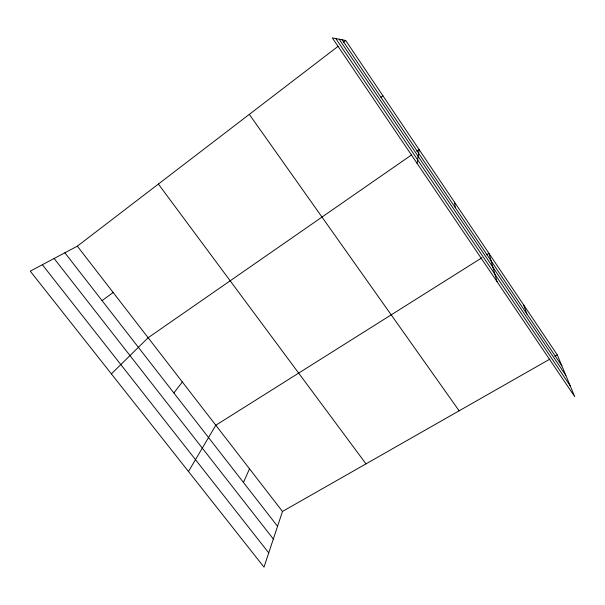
<?xml version="1.0" encoding="UTF-8"?>
<svg xmlns="http://www.w3.org/2000/svg" width="605" height="605" viewBox="0 0 605 605"><rect width="100%" height="100%" fill="white"/><g stroke="black" fill="none" stroke-linecap="round" stroke-linejoin="round"><path stroke-width="0.91" d="M417.095 163.358L419.159 149.639L416.83 151.258M549.892 359.105L282.474 511.452L264.007 567.127L30.25 271.146L77.334 246.174L338.24 46.214M243.444 482.435L249.51 468.837M188.48 471.499L215.804 425.247L481.814 257.828M173.862 392.955L182.347 381.974M111.38 373.875L148.134 337.734L411.408 155.024M343.466 42.206L345.705 40.49L557.281 354.893L574.75 396.691L332.311 37.873L345.705 40.49M380.931 97.284L382.912 95.772M102.056 300.617L113.135 292.472M486.564 254.834L488.946 253.336L497.038 281.665M554.823 356.3L557.281 354.893M42.373 264.718L268.733 552.887M54.117 258.486L273.331 539.025M64.864 252.784L277.551 526.297M77.334 246.174L282.474 511.452M158.389 184.049L366.002 463.869M249.305 114.375L459.135 410.81M335.805 38.554L570.228 385.869M342.203 39.809L561.886 365.904M339.163 39.212L565.864 375.425M523.544 304.761L526.947 314.04M454.491 202.146L455.323 207.719"/></g></svg>
